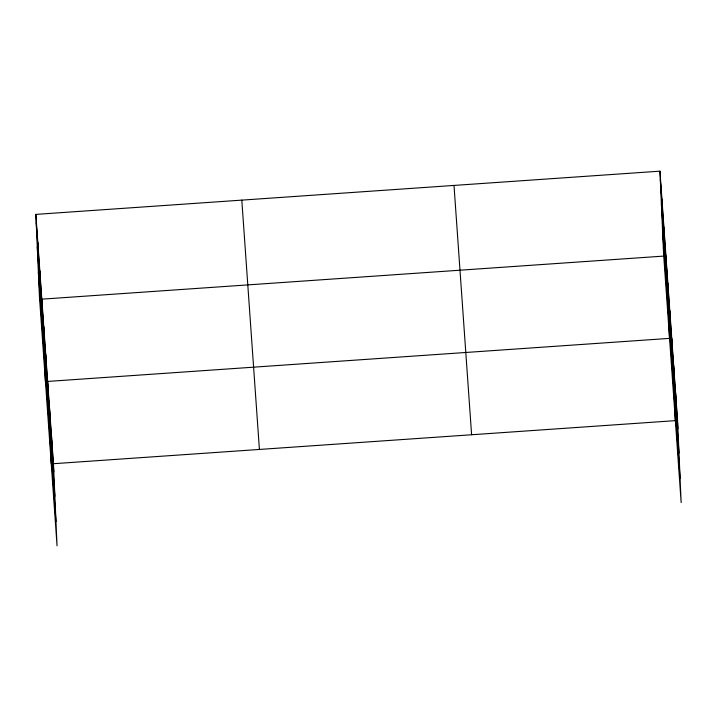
<?xml version="1.0" encoding="UTF-8"?>
<svg xmlns="http://www.w3.org/2000/svg" width="717" height="717" viewBox="0 0 717 717"><rect width="100%" height="100%" fill="white"/><g stroke="black" fill="none" stroke-linecap="round" stroke-linejoin="round"><path stroke-width="1.08" d="M35.85 214.392L53.452 463.711L57.046 545.834L39.435 296.506L35.85 214.392L659.954 171.166L677.565 420.494L681.15 502.608L663.548 253.289L659.954 171.166M669.544 338.37L47.645 381.435L51.23 463.558M53.452 463.711L675.351 420.646M660.312 179.358L677.923 428.676M661.379 203.753L678.99 453.072M662.481 228.893L680.083 478.212M454.004 185.434L471.607 434.753M241.808 200.124L259.411 449.451M36.209 222.575L53.811 471.903M37.275 246.971L54.877 496.298M38.368 272.11L55.98 521.438M675.629 393.068L675.988 401.251M673.693 365.643L674.052 373.826M671.757 338.218L675.342 420.332M669.821 310.793L670.171 318.975M667.877 283.367L668.235 291.55M669.526 338.057L665.941 255.942L41.837 299.159L45.422 381.274M663.951 227.683L664.309 235.866M661.952 199.425L662.311 207.616M51.516 436.286L51.875 444.477M49.581 408.86L49.939 417.052M45.709 354.01L46.067 362.202M43.773 326.585L44.131 334.776M39.838 270.901L40.197 279.092M37.849 242.651L38.207 250.833"/></g></svg>
